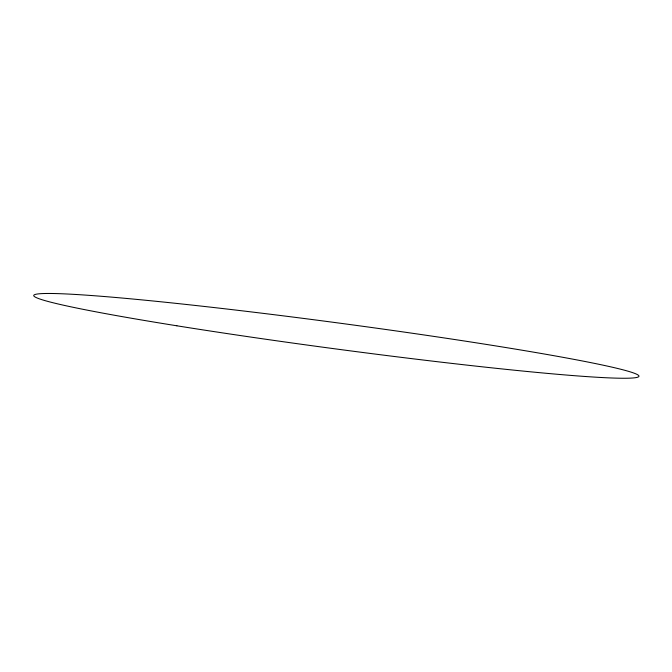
<?xml version="1.0" encoding="UTF-8"?>
<svg xmlns="http://www.w3.org/2000/svg" width="672" height="672" viewBox="0 0 672 672"><rect width="100%" height="100%" fill="white"/><g stroke="black" fill="none" stroke-linecap="round" stroke-linejoin="round"><path stroke-width="1.01" d="M176.879 325.794A305.197 13.028 7.6 0 0 638.4 376.883A305.197 13.028 7.6 0 0 192.881 305.18A305.197 13.028 7.6 0 0 176.879 325.794"/></g></svg>
